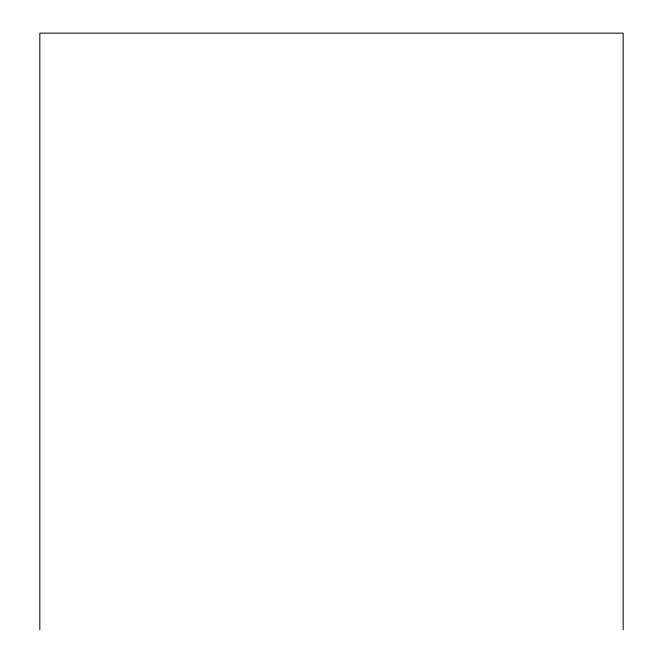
<?xml version="1.0" encoding="UTF-8"?>
<svg xmlns="http://www.w3.org/2000/svg" width="663" height="663" viewBox="0 0 663 663"><rect width="100%" height="100%" fill="white"/><g stroke="black" fill="none" stroke-linecap="round" stroke-linejoin="round"><path stroke-width="0.99" d="M623.17 629.85L623.17 33.15L39.83 33.15L39.83 629.85"/></g></svg>
